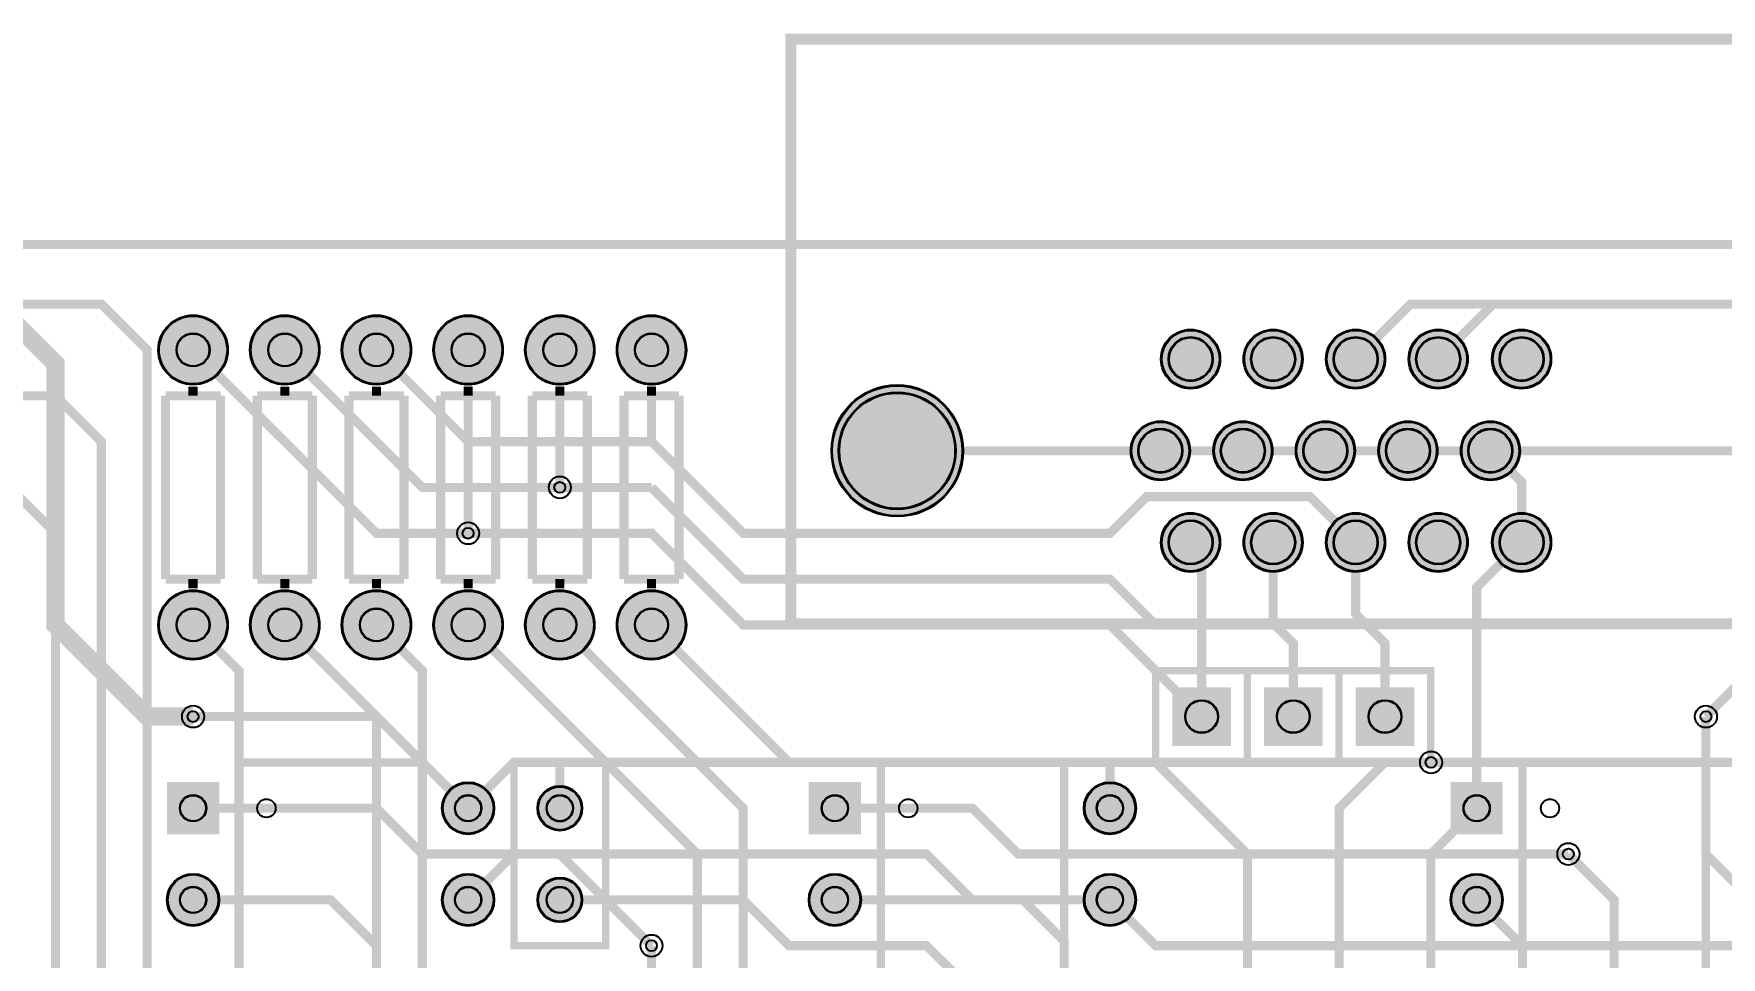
# Model space of a CAD drawing. Header units: millimetres. Extents: x 0 to 244, y -1 to 136.
# Drawn here: x 112.43 to 159.18, y 110.17 to 135.76 of the extents above; entities that cross this region are included whole.
import ezdxf

# ---------------------------------------------------------------- set-up
doc = ezdxf.new("R2010")
doc.units = ezdxf.units.MM
for name, color, linetype, true_color in [('BoardOutLine', 7, 'Continuous', 0xff00ff), ('BottomLayer', 7, 'Continuous', 0x0000ff), ('BottomSolderMaskLayer', 7, 'Continuous', 0xaa00ff), ('Hole', 7, 'Continuous', 0x222222), ('Multi-Layer', 7, 'Continuous', 0xc0c0c0), ('TopLayer', 7, 'Continuous', 0xff0000), ('TopSilkLayer', 7, 'Continuous', 0xffcc00), ('TopSolderMaskLayer', 7, 'Continuous', 0x800080)]:
    doc.layers.add(name, color=color, linetype=linetype, true_color=true_color)

msp = doc.modelspace()

# ---------------------------------------------------------------- hatches: boundary and pattern name
at = {"layer": 'BottomSolderMaskLayer'}
for points in [[(115.875, 127, 1), (117.805, 127, 1)], [(118.415, 127, 1), (120.345, 127, 1)], [(120.955, 127, 1), (122.885, 127, 1)], [(123.495, 127, 1), (125.425, 127, 1)], [(126.035, 127, 1), (127.965, 127, 1)], [(128.575, 127, 1), (130.505, 127, 1)], [(143.654, 126.746, 1), (145.297, 126.746, 1)], [(145.94, 126.746, 1), (147.583, 126.746, 1)], [(148.226, 126.746, 1), (149.869, 126.746, 1)], [(150.512, 126.746, 1), (152.155, 126.746, 1)], [(152.823, 126.746, 1), (154.467, 126.746, 1)], [(134.522, 124.206, 1), (138.172, 124.206, 1)], [(142.816, 124.206, 1), (144.459, 124.206, 1)], [(145.102, 124.206, 1), (146.745, 124.206, 1)], [(147.388, 124.206, 1), (149.031, 124.206, 1)], [(149.674, 124.206, 1), (151.317, 124.206, 1)], [(151.96, 124.206, 1), (153.603, 124.206, 1)], [(143.654, 121.666, 1), (145.297, 121.666, 1)], [(145.94, 121.666, 1), (147.583, 121.666, 1)], [(148.226, 121.666, 1), (149.869, 121.666, 1)], [(150.512, 121.666, 1), (152.155, 121.666, 1)], [(152.823, 121.666, 1), (154.467, 121.666, 1)], [(115.875, 119.38, 1), (117.805, 119.38, 1)], [(118.415, 119.38, 1), (120.345, 119.38, 1)], [(120.955, 119.38, 1), (122.885, 119.38, 1)], [(123.495, 119.38, 1), (125.425, 119.38, 1)], [(126.035, 119.38, 1), (127.965, 119.38, 1)], [(128.575, 119.38, 1), (130.505, 119.38, 1)], [(145.593, 117.653), (145.593, 116.027), (143.967, 116.027), (143.967, 117.653)], [(148.133, 117.653), (148.133, 116.027), (146.507, 116.027), (146.507, 117.653)], [(150.673, 117.653), (150.673, 116.027), (149.047, 116.027), (149.047, 117.653)], [(117.564, 115.024), (117.564, 113.576), (116.116, 113.576), (116.116, 115.024)], [(123.736, 114.3, 1), (125.184, 114.3, 1)], [(135.344, 115.024), (135.344, 113.576), (133.896, 113.576), (133.896, 115.024)], [(141.516, 114.3, 1), (142.964, 114.3, 1)], [(153.124, 115.024), (153.124, 113.576), (151.676, 113.576), (151.676, 115.024)], [(126.378, 114.3, 1), (127.623, 114.3, 1)], [(116.116, 111.76, 1), (117.564, 111.76, 1)], [(123.736, 111.76, 1), (125.184, 111.76, 1)], [(126.378, 111.76, 1), (127.623, 111.76, 1)], [(133.896, 111.76, 1), (135.344, 111.76, 1)], [(141.516, 111.76, 1), (142.964, 111.76, 1)], [(151.676, 111.76, 1), (153.124, 111.76, 1)]]:
    msp.add_hatch(color=256, dxfattribs=at).paths.add_polyline_path(points)
at = {"layer": 'Multi-Layer'}
for points in [[(115.9, 127, 1), (117.78, 127, 1)], [(118.44, 127, 1), (120.32, 127, 1)], [(120.98, 127, 1), (122.86, 127, 1)], [(123.52, 127, 1), (125.4, 127, 1)], [(126.06, 127, 1), (127.94, 127, 1)], [(128.6, 127, 1), (130.48, 127, 1)], [(143.679, 126.746, 1), (145.272, 126.746, 1)], [(145.965, 126.746, 1), (147.558, 126.746, 1)], [(148.251, 126.746, 1), (149.844, 126.746, 1)], [(150.537, 126.746, 1), (152.13, 126.746, 1)], [(152.849, 126.746, 1), (154.441, 126.746, 1)], [(134.548, 124.206, 1), (138.147, 124.206, 1)], [(142.841, 124.206, 1), (144.434, 124.206, 1)], [(145.127, 124.206, 1), (146.72, 124.206, 1)], [(147.413, 124.206, 1), (149.006, 124.206, 1)], [(149.699, 124.206, 1), (151.292, 124.206, 1)], [(151.985, 124.206, 1), (153.578, 124.206, 1)], [(143.679, 121.666, 1), (145.272, 121.666, 1)], [(145.965, 121.666, 1), (147.558, 121.666, 1)], [(148.251, 121.666, 1), (149.844, 121.666, 1)], [(150.537, 121.666, 1), (152.13, 121.666, 1)], [(152.849, 121.666, 1), (154.441, 121.666, 1)], [(115.9, 119.38, 1), (117.78, 119.38, 1)], [(118.44, 119.38, 1), (120.32, 119.38, 1)], [(120.98, 119.38, 1), (122.86, 119.38, 1)], [(123.52, 119.38, 1), (125.4, 119.38, 1)], [(126.06, 119.38, 1), (127.94, 119.38, 1)], [(128.6, 119.38, 1), (130.48, 119.38, 1)], [(145.568, 117.628), (145.568, 116.053), (143.993, 116.053), (143.993, 117.628)], [(148.108, 117.628), (148.108, 116.053), (146.533, 116.053), (146.533, 117.628)], [(150.648, 117.628), (150.648, 116.053), (149.073, 116.053), (149.073, 117.628)], [(117.539, 114.999), (117.539, 113.602), (116.142, 113.602), (116.142, 114.999)], [(123.762, 114.3, 1), (125.159, 114.3, 1)], [(126.403, 114.3, 1), (127.597, 114.3, 1)], [(135.319, 114.999), (135.319, 113.602), (133.922, 113.602), (133.922, 114.999)], [(141.542, 114.3, 1), (142.939, 114.3, 1)], [(153.099, 114.999), (153.099, 113.602), (151.702, 113.602), (151.702, 114.999)], [(116.142, 111.76, 1), (117.539, 111.76, 1)], [(123.762, 111.76, 1), (125.159, 111.76, 1)], [(126.403, 111.76, 1), (127.597, 111.76, 1)], [(133.922, 111.76, 1), (135.319, 111.76, 1)], [(141.542, 111.76, 1), (142.939, 111.76, 1)], [(151.702, 111.76, 1), (153.099, 111.76, 1)]]:
    msp.add_hatch(color=256, dxfattribs=at).paths.add_polyline_path(points)
at = {"layer": 'TopSolderMaskLayer'}
for points in [[(115.875, 127, 1), (117.805, 127, 1)], [(118.415, 127, 1), (120.345, 127, 1)], [(120.955, 127, 1), (122.885, 127, 1)], [(123.495, 127, 1), (125.425, 127, 1)], [(126.035, 127, 1), (127.965, 127, 1)], [(128.575, 127, 1), (130.505, 127, 1)], [(143.654, 126.746, 1), (145.297, 126.746, 1)], [(145.94, 126.746, 1), (147.583, 126.746, 1)], [(148.226, 126.746, 1), (149.869, 126.746, 1)], [(150.512, 126.746, 1), (152.155, 126.746, 1)], [(152.823, 126.746, 1), (154.467, 126.746, 1)], [(134.522, 124.206, 1), (138.172, 124.206, 1)], [(142.816, 124.206, 1), (144.459, 124.206, 1)], [(145.102, 124.206, 1), (146.745, 124.206, 1)], [(147.388, 124.206, 1), (149.031, 124.206, 1)], [(149.674, 124.206, 1), (151.317, 124.206, 1)], [(151.96, 124.206, 1), (153.603, 124.206, 1)], [(143.654, 121.666, 1), (145.297, 121.666, 1)], [(145.94, 121.666, 1), (147.583, 121.666, 1)], [(148.226, 121.666, 1), (149.869, 121.666, 1)], [(150.512, 121.666, 1), (152.155, 121.666, 1)], [(152.823, 121.666, 1), (154.467, 121.666, 1)], [(115.875, 119.38, 1), (117.805, 119.38, 1)], [(118.415, 119.38, 1), (120.345, 119.38, 1)], [(120.955, 119.38, 1), (122.885, 119.38, 1)], [(123.495, 119.38, 1), (125.425, 119.38, 1)], [(126.035, 119.38, 1), (127.965, 119.38, 1)], [(128.575, 119.38, 1), (130.505, 119.38, 1)], [(145.593, 117.653), (145.593, 116.027), (143.967, 116.027), (143.967, 117.653)], [(148.133, 117.653), (148.133, 116.027), (146.507, 116.027), (146.507, 117.653)], [(150.673, 117.653), (150.673, 116.027), (149.047, 116.027), (149.047, 117.653)], [(117.564, 115.024), (117.564, 113.576), (116.116, 113.576), (116.116, 115.024)], [(123.736, 114.3, 1), (125.184, 114.3, 1)], [(135.344, 115.024), (135.344, 113.576), (133.896, 113.576), (133.896, 115.024)], [(141.516, 114.3, 1), (142.964, 114.3, 1)], [(153.124, 115.024), (153.124, 113.576), (151.676, 113.576), (151.676, 115.024)], [(126.378, 114.3, 1), (127.623, 114.3, 1)], [(116.116, 111.76, 1), (117.564, 111.76, 1)], [(123.736, 111.76, 1), (125.184, 111.76, 1)], [(126.378, 111.76, 1), (127.623, 111.76, 1)], [(133.896, 111.76, 1), (135.344, 111.76, 1)], [(141.516, 111.76, 1), (142.964, 111.76, 1)], [(151.676, 111.76, 1), (153.124, 111.76, 1)]]:
    msp.add_hatch(color=256, dxfattribs=at).paths.add_polyline_path(points)

# ---------------------------------------------------------------- linework, layer by layer
at = {"layer": 'BoardOutLine', "const_width": 0.254}
msp.add_lwpolyline([(0.127, 0), (239.903, 0), (239.903, 129.921), (0, 129.921), (0, 0), (0.127, 0)], close=True, dxfattribs=at)
at = {"layer": 'BottomLayer', "const_width": 0.254}
for points in [[(62.23, 127), (62.23, 128.27), (114.3, 128.27), (115.57, 127), (115.57, 68.58)], [(168.91, 107.95), (168.91, 107.95), (167.64, 109.22), (167.64, 125.73), (165.1, 128.27), (152.858, 128.27), (151.334, 126.746)], [(124.46, 127), (124.46, 121.92)], [(127, 123.19), (127, 127)], [(114.3, 71.12), (114.3, 124.46), (113.03, 125.73), (62.23, 125.73), (62.23, 124.46)], [(62.23, 121.92), (62.23, 123.19), (111.76, 123.19), (113.03, 121.92), (113.03, 73.66)], [(144.475, 121.666), (144.78, 121.666), (144.78, 116.84)], [(153.645, 121.666), (152.4, 120.422), (152.4, 114.3)], [(124.46, 119.38), (130.81, 113.03), (130.81, 106.68)], [(127, 119.38), (132.08, 114.3), (132.08, 99.06)], [(129.54, 119.38), (133.35, 115.57), (143.51, 115.57), (146.05, 113.03), (146.05, 96.52)], [(116.84, 116.84), (121.92, 116.84), (124.46, 114.3)], [(160.02, 111.76), (158.75, 113.03), (158.75, 116.84)], [(151.138, 115.57), (149.86, 115.57), (148.59, 114.3), (148.59, 101.6), (149.86, 100.33)], [(116.84, 114.3), (121.92, 114.3), (123.19, 113.03), (127, 113.03), (129.54, 110.49)], [(152.4, 114.3), (151.13, 113.03), (151.13, 97.79), (152.4, 96.52)], [(154.94, 113.03), (154.94, 113.03), (156.21, 111.76), (156.21, 109.22), (158.75, 106.68), (160.02, 106.68)], [(124.46, 83.82), (123.19, 83.82), (121.92, 85.09), (121.92, 110.49), (120.65, 111.76), (116.84, 111.76)], [(142.24, 86.36), (140.97, 87.63), (140.97, 110.617), (139.827, 111.76), (134.62, 111.76)], [(160.02, 68.58), (154.94, 68.58), (153.67, 69.85), (153.67, 110.49), (152.4, 111.76)]]:
    msp.add_lwpolyline(points, dxfattribs=at)
at = {"layer": 'BottomSolderMaskLayer'}
for centre, radius in [((116.84, 127), 0.965), ((119.38, 127), 0.965), ((121.92, 127), 0.965), ((124.46, 127), 0.965), ((127, 127), 0.965), ((129.54, 127), 0.965), ((116.84, 127), 0.462), ((119.38, 127), 0.462), ((121.92, 127), 0.462), ((124.46, 127), 0.462), ((127, 127), 0.462), ((129.54, 127), 0.462), ((144.475, 126.746), 0.822), ((144.475, 126.746), 0.616), ((146.761, 126.746), 0.822), ((146.761, 126.746), 0.616), ((149.047, 126.746), 0.822), ((149.047, 126.746), 0.616), ((151.334, 126.746), 0.822), ((151.334, 126.746), 0.616), ((153.645, 126.746), 0.822), ((153.645, 126.746), 0.616), ((136.347, 124.206), 1.825), ((136.347, 124.206), 1.623), ((143.637, 124.206), 0.822), ((143.637, 124.206), 0.616), ((145.923, 124.206), 0.822), ((145.923, 124.206), 0.616), ((148.209, 124.206), 0.822), ((148.209, 124.206), 0.616), ((150.495, 124.206), 0.822), ((150.495, 124.206), 0.616), ((152.781, 124.206), 0.822), ((152.781, 124.206), 0.616), ((144.475, 121.666), 0.822), ((146.761, 121.666), 0.822), ((149.047, 121.666), 0.822), ((151.334, 121.666), 0.822), ((153.645, 121.666), 0.822), ((144.475, 121.666), 0.616), ((146.761, 121.666), 0.616), ((149.047, 121.666), 0.616), ((151.334, 121.666), 0.616), ((153.645, 121.666), 0.616), ((116.84, 119.38), 0.965), ((119.38, 119.38), 0.965), ((121.92, 119.38), 0.965), ((124.46, 119.38), 0.965), ((127, 119.38), 0.965), ((129.54, 119.38), 0.965), ((116.84, 119.38), 0.462), ((119.38, 119.38), 0.462), ((121.92, 119.38), 0.462), ((124.46, 119.38), 0.462), ((127, 119.38), 0.462), ((129.54, 119.38), 0.462), ((144.78, 116.84), 0.459), ((147.32, 116.84), 0.459), ((149.86, 116.84), 0.459), ((124.46, 114.3), 0.724), ((142.24, 114.3), 0.724), ((116.84, 114.3), 0.369), ((124.46, 114.3), 0.369), ((127, 114.3), 0.622), ((127, 114.3), 0.371), ((134.62, 114.3), 0.369), ((142.24, 114.3), 0.369), ((152.4, 114.3), 0.369), ((116.84, 111.76), 0.724), ((124.46, 111.76), 0.724), ((127, 111.76), 0.622), ((134.62, 111.76), 0.724), ((142.24, 111.76), 0.724), ((152.4, 111.76), 0.724), ((116.84, 111.76), 0.369), ((124.46, 111.76), 0.369), ((127, 111.76), 0.371), ((134.62, 111.76), 0.369), ((142.24, 111.76), 0.369), ((152.4, 111.76), 0.369)]:
    msp.add_circle(centre, radius, dxfattribs=at)
at = {"layer": 'Hole'}
for centre in [(127, 123.19), (124.46, 121.92), (116.84, 116.84), (158.75, 116.84), (151.138, 115.57), (154.94, 113.03), (129.54, 110.49)]:
    msp.add_circle(centre, 0.152, dxfattribs=at)
at = {"layer": 'Multi-Layer'}
for centre, radius in [((116.84, 127), 0.94), ((119.38, 127), 0.94), ((121.92, 127), 0.94), ((124.46, 127), 0.94), ((127, 127), 0.94), ((129.54, 127), 0.94), ((116.84, 127), 0.45), ((119.38, 127), 0.45), ((121.92, 127), 0.45), ((124.46, 127), 0.45), ((127, 127), 0.45), ((129.54, 127), 0.45), ((144.475, 126.746), 0.796), ((144.475, 126.746), 0.597), ((146.761, 126.746), 0.796), ((146.761, 126.746), 0.597), ((149.047, 126.746), 0.796), ((149.047, 126.746), 0.597), ((151.334, 126.746), 0.796), ((151.334, 126.746), 0.597), ((153.645, 126.746), 0.796), ((153.645, 126.746), 0.597), ((136.347, 124.206), 1.8), ((136.347, 124.206), 1.6), ((143.637, 124.206), 0.796), ((145.923, 124.206), 0.796), ((148.209, 124.206), 0.796), ((150.495, 124.206), 0.796), ((152.781, 124.206), 0.796), ((143.637, 124.206), 0.597), ((145.923, 124.206), 0.597), ((148.209, 124.206), 0.597), ((150.495, 124.206), 0.597), ((152.781, 124.206), 0.597), ((127, 123.19), 0.305), ((124.46, 121.92), 0.305), ((144.475, 121.666), 0.796), ((144.475, 121.666), 0.597), ((146.761, 121.666), 0.796), ((146.761, 121.666), 0.597), ((149.047, 121.666), 0.796), ((149.047, 121.666), 0.597), ((151.334, 121.666), 0.796), ((151.334, 121.666), 0.597), ((153.645, 121.666), 0.796), ((153.645, 121.666), 0.597), ((116.84, 119.38), 0.94), ((119.38, 119.38), 0.94), ((121.92, 119.38), 0.94), ((124.46, 119.38), 0.94), ((127, 119.38), 0.94), ((129.54, 119.38), 0.94), ((116.84, 119.38), 0.45), ((119.38, 119.38), 0.45), ((121.92, 119.38), 0.45), ((124.46, 119.38), 0.45), ((127, 119.38), 0.45), ((129.54, 119.38), 0.45), ((116.84, 116.84), 0.305), ((144.78, 116.84), 0.445), ((147.32, 116.84), 0.445), ((149.86, 116.84), 0.445), ((158.75, 116.84), 0.305), ((151.138, 115.57), 0.305), ((116.84, 114.3), 0.356), ((124.46, 114.3), 0.699), ((124.46, 114.3), 0.356), ((127, 114.3), 0.597), ((127, 114.3), 0.356), ((134.62, 114.3), 0.356), ((142.24, 114.3), 0.699), ((142.24, 114.3), 0.356), ((152.4, 114.3), 0.356), ((154.94, 113.03), 0.305), ((116.84, 111.76), 0.699), ((124.46, 111.76), 0.699), ((127, 111.76), 0.597), ((134.62, 111.76), 0.699), ((142.24, 111.76), 0.699), ((152.4, 111.76), 0.699), ((116.84, 111.76), 0.356), ((124.46, 111.76), 0.356), ((127, 111.76), 0.356), ((134.62, 111.76), 0.356), ((142.24, 111.76), 0.356), ((152.4, 111.76), 0.356), ((129.54, 110.49), 0.305)]:
    msp.add_circle(centre, radius, dxfattribs=at)
at = {"layer": 'TopLayer'}
for points, const_width in [([(49.53, 114.285), (50.785, 114.285), (52.07, 115.57), (52.07, 127), (54.229, 129.159), (110.49, 129.159), (113.03, 126.619), (113.03, 119.38), (115.57, 116.84), (116.84, 116.84)], 0.508), ([(149.047, 126.746), (150.572, 128.27), (163.83, 128.27), (166.37, 125.73), (196.85, 125.73)], 0.254), ([(116.84, 127), (121.92, 121.92), (124.46, 121.92)], 0.254), ([(119.38, 127), (123.19, 123.19), (127, 123.19)], 0.254), ([(121.92, 127), (124.46, 124.46), (129.54, 124.46), (129.54, 127)], 0.254), ([(129.54, 124.46), (132.08, 121.92), (142.24, 121.92), (143.256, 122.936), (147.777, 122.936), (149.047, 121.666)], 0.254), ([(212.09, 124.46), (166.37, 124.46), (158.75, 116.84)], 0.254), ([(161.341, 124.206), (136.347, 124.206)], 0.254), ([(143.637, 124.206), (152.781, 124.206)], 0.254), ([(152.781, 124.206), (153.645, 123.343), (153.645, 121.666)], 0.254), ([(127, 123.19), (129.54, 123.19)], 0.254), ([(129.54, 123.19), (132.08, 120.65), (142.24, 120.65), (143.51, 119.38), (146.761, 119.38), (146.761, 121.666)], 0.254), ([(124.46, 121.92), (129.54, 121.92), (132.08, 119.38), (142.24, 119.38), (144.78, 116.84)], 0.254), ([(149.86, 116.84), (149.86, 118.872), (149.047, 119.685), (149.047, 121.666)], 0.254), ([(147.32, 116.84), (147.32, 118.872), (146.761, 119.431), (146.761, 120.091)], 0.254), ([(116.84, 119.38), (118.11, 118.11), (118.11, 107.95), (116.84, 106.68)], 0.254), ([(119.38, 119.38), (121.92, 116.84), (121.92, 100.33), (120.65, 99.06), (116.84, 99.06)], 0.254), ([(121.92, 119.38), (123.19, 118.11), (123.19, 97.79), (124.46, 96.52)], 0.254), ([(124.46, 114.3), (125.73, 115.57), (151.138, 115.57)], 0.254), ([(127, 114.3), (127, 115.57)], 0.254), ([(142.24, 114.3), (142.24, 115.57)], 0.254), ([(151.138, 115.57), (160.02, 115.57), (160.02, 114.3)], 0.254), ([(134.62, 114.3), (138.43, 114.3), (139.7, 113.03), (154.94, 113.03)], 0.254), ([(124.46, 111.76), (125.73, 113.03), (137.16, 113.03), (138.43, 111.76), (142.24, 111.76)], 0.254), ([(127, 111.76), (132.08, 111.76), (133.35, 110.49), (137.16, 110.49), (139.7, 107.95), (149.86, 107.95)], 0.254), ([(142.24, 111.76), (143.51, 110.49), (186.69, 110.49), (187.96, 109.22)], 0.254), ([(129.54, 105.41), (129.54, 110.49)], 0.254)]:
    msp.add_lwpolyline(points, dxfattribs=dict(at, const_width=const_width))
at = {"layer": 'TopSilkLayer'}
for points, const_width in [([(164.288, 119.406), (133.401, 119.406), (133.401, 135.611), (164.288, 135.611), (164.288, 119.406)], 0.305), ([(118.11, 115.57), (118.11, 95.25), (123.19, 95.25), (123.19, 115.57), (118.11, 115.57)], 0.229), ([(125.733, 115.568), (125.733, 110.488), (128.273, 110.488), (128.273, 115.568), (125.733, 115.568)], 0.201), ([(135.89, 115.57), (135.89, 95.25), (140.97, 95.25), (140.97, 115.57), (135.89, 115.57)], 0.229), ([(153.67, 115.57), (153.67, 95.25), (158.75, 95.25), (158.75, 115.57), (153.67, 115.57)], 0.229)]:
    msp.add_lwpolyline(points, close=True, dxfattribs=dict(at, const_width=const_width))
for points, const_width in [([(116.078, 125.73), (116.84, 125.73)], 0.254), ([(116.078, 120.65), (116.078, 125.73)], 0.254), ([(116.84, 125.73), (116.84, 125.984)], 0.254), ([(116.84, 125.73), (117.602, 125.73)], 0.254), ([(117.602, 125.73), (117.602, 120.65)], 0.254), ([(118.618, 125.73), (119.38, 125.73)], 0.254), ([(118.618, 120.65), (118.618, 125.73)], 0.254), ([(119.38, 125.73), (119.38, 125.984)], 0.254), ([(119.38, 125.73), (120.142, 125.73)], 0.254), ([(120.142, 125.73), (120.142, 120.65)], 0.254), ([(121.158, 125.73), (121.92, 125.73)], 0.254), ([(121.158, 120.65), (121.158, 125.73)], 0.254), ([(121.92, 125.73), (121.92, 125.984)], 0.254), ([(121.92, 125.73), (122.682, 125.73)], 0.254), ([(122.682, 125.73), (122.682, 120.65)], 0.254), ([(123.698, 125.73), (124.46, 125.73)], 0.254), ([(123.698, 120.65), (123.698, 125.73)], 0.254), ([(124.46, 125.73), (124.46, 125.984)], 0.254), ([(124.46, 125.73), (125.222, 125.73)], 0.254), ([(125.222, 125.73), (125.222, 120.65)], 0.254), ([(126.238, 125.73), (127, 125.73)], 0.254), ([(126.238, 120.65), (126.238, 125.73)], 0.254), ([(127, 125.73), (127, 125.984)], 0.254), ([(127, 125.73), (127.762, 125.73)], 0.254), ([(127.762, 125.73), (127.762, 120.65)], 0.254), ([(128.778, 125.73), (129.54, 125.73)], 0.254), ([(128.778, 120.65), (128.778, 125.73)], 0.254), ([(129.54, 125.73), (129.54, 125.984)], 0.254), ([(129.54, 125.73), (130.302, 125.73)], 0.254), ([(130.302, 125.73), (130.302, 120.65)], 0.254), ([(116.84, 120.65), (116.078, 120.65)], 0.254), ([(116.84, 120.65), (116.84, 120.396)], 0.254), ([(117.602, 120.65), (116.84, 120.65)], 0.254), ([(119.38, 120.65), (118.618, 120.65)], 0.254), ([(119.38, 120.65), (119.38, 120.396)], 0.254), ([(120.142, 120.65), (119.38, 120.65)], 0.254), ([(121.92, 120.65), (121.158, 120.65)], 0.254), ([(121.92, 120.65), (121.92, 120.396)], 0.254), ([(122.682, 120.65), (121.92, 120.65)], 0.254), ([(124.46, 120.65), (123.698, 120.65)], 0.254), ([(124.46, 120.65), (124.46, 120.396)], 0.254), ([(125.222, 120.65), (124.46, 120.65)], 0.254), ([(127, 120.65), (126.238, 120.65)], 0.254), ([(127, 120.65), (127, 120.396)], 0.254), ([(127.762, 120.65), (127, 120.65)], 0.254), ([(129.54, 120.65), (128.778, 120.65)], 0.254), ([(129.54, 120.65), (129.54, 120.396)], 0.254), ([(130.302, 120.65), (129.54, 120.65)], 0.254), ([(146.05, 115.57), (143.51, 115.57), (143.51, 118.11), (146.05, 118.11), (146.05, 116.205)], 0.203), ([(148.59, 115.57), (146.05, 115.57), (146.05, 118.11), (148.59, 118.11), (148.59, 116.205)], 0.203), ([(151.13, 115.57), (148.59, 115.57), (148.59, 118.11), (151.13, 118.11), (151.13, 116.205)], 0.203), ([(146.05, 115.57), (146.05, 116.205)], 0.203), ([(148.59, 115.57), (148.59, 116.205)], 0.203), ([(151.13, 115.57), (151.13, 116.205)], 0.203)]:
    msp.add_lwpolyline(points, dxfattribs=dict(at, const_width=const_width))
for centre in [(118.872, 114.3), (136.652, 114.3), (154.432, 114.3)]:
    msp.add_circle(centre, 0.254, dxfattribs=at)
at = {"layer": 'TopSolderMaskLayer'}
for centre, radius in [((116.84, 127), 0.965), ((119.38, 127), 0.965), ((121.92, 127), 0.965), ((124.46, 127), 0.965), ((127, 127), 0.965), ((129.54, 127), 0.965), ((116.84, 127), 0.462), ((119.38, 127), 0.462), ((121.92, 127), 0.462), ((124.46, 127), 0.462), ((127, 127), 0.462), ((129.54, 127), 0.462), ((144.475, 126.746), 0.822), ((144.475, 126.746), 0.616), ((146.761, 126.746), 0.822), ((146.761, 126.746), 0.616), ((149.047, 126.746), 0.822), ((149.047, 126.746), 0.616), ((151.334, 126.746), 0.822), ((151.334, 126.746), 0.616), ((153.645, 126.746), 0.822), ((153.645, 126.746), 0.616), ((136.347, 124.206), 1.825), ((136.347, 124.206), 1.623), ((143.637, 124.206), 0.822), ((143.637, 124.206), 0.616), ((145.923, 124.206), 0.822), ((145.923, 124.206), 0.616), ((148.209, 124.206), 0.822), ((148.209, 124.206), 0.616), ((150.495, 124.206), 0.822), ((150.495, 124.206), 0.616), ((152.781, 124.206), 0.822), ((152.781, 124.206), 0.616), ((144.475, 121.666), 0.822), ((146.761, 121.666), 0.822), ((149.047, 121.666), 0.822), ((151.334, 121.666), 0.822), ((153.645, 121.666), 0.822), ((144.475, 121.666), 0.616), ((146.761, 121.666), 0.616), ((149.047, 121.666), 0.616), ((151.334, 121.666), 0.616), ((153.645, 121.666), 0.616), ((116.84, 119.38), 0.965), ((119.38, 119.38), 0.965), ((121.92, 119.38), 0.965), ((124.46, 119.38), 0.965), ((127, 119.38), 0.965), ((129.54, 119.38), 0.965), ((116.84, 119.38), 0.462), ((119.38, 119.38), 0.462), ((121.92, 119.38), 0.462), ((124.46, 119.38), 0.462), ((127, 119.38), 0.462), ((129.54, 119.38), 0.462), ((144.78, 116.84), 0.459), ((147.32, 116.84), 0.459), ((149.86, 116.84), 0.459), ((124.46, 114.3), 0.724), ((142.24, 114.3), 0.724), ((116.84, 114.3), 0.369), ((124.46, 114.3), 0.369), ((127, 114.3), 0.622), ((127, 114.3), 0.371), ((134.62, 114.3), 0.369), ((142.24, 114.3), 0.369), ((152.4, 114.3), 0.369), ((116.84, 111.76), 0.724), ((124.46, 111.76), 0.724), ((127, 111.76), 0.622), ((134.62, 111.76), 0.724), ((142.24, 111.76), 0.724), ((152.4, 111.76), 0.724), ((116.84, 111.76), 0.369), ((124.46, 111.76), 0.369), ((127, 111.76), 0.371), ((134.62, 111.76), 0.369), ((142.24, 111.76), 0.369), ((152.4, 111.76), 0.369)]:
    msp.add_circle(centre, radius, dxfattribs=at)

doc.saveas('drawing.dxf')
